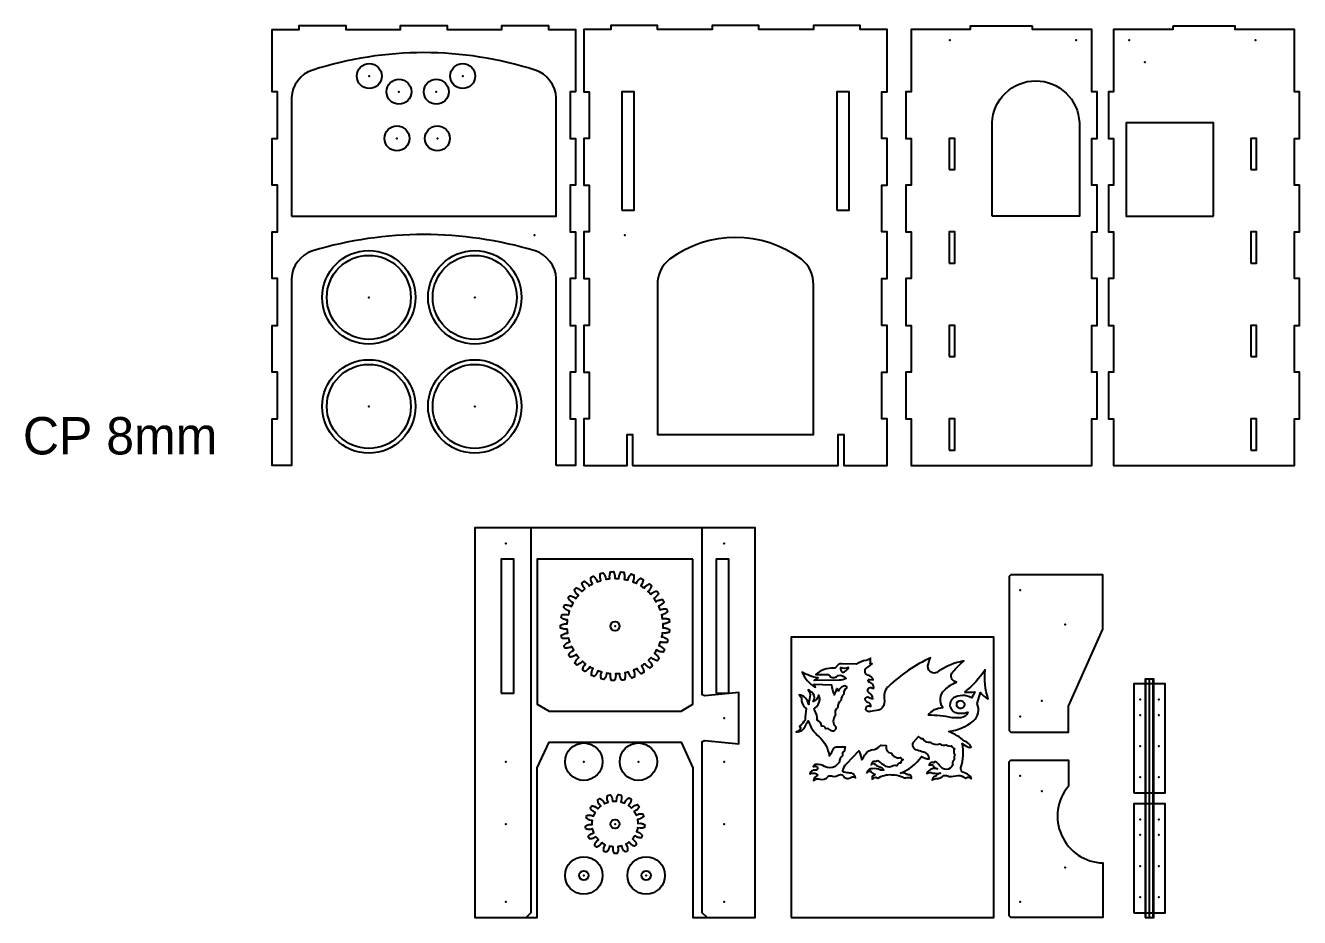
# Model space of a CAD drawing. Header units: millimetres. Extents: x -279 to 1163, y -512 to 1248.
# Drawn here: x -279 to 1163, y -512 to 499 of the extents above; entities that cross this region are included whole.
import ezdxf
from ezdxf.enums import TextEntityAlignment as Align

# ---------------------------------------------------------------- set-up
doc = ezdxf.new("R2010")
doc.units = ezdxf.units.MM
for name, color, linetype in [('EBRASEMENT_HERSE', 70, 'Continuous'), ('EMBRAYAGE', 70, 'Continuous'), ('FACADE_EXTEIREURE', 70, 'Continuous'), ('FACADE_INTERIEURE', 70, 'Continuous'), ('LATERALE_GD', 70, 'Continuous'), ('MECANIQUE', 70, 'Continuous'), ('PAR_DEFAUT', 70, 'Continuous'), ('PONT_LEVIS_', 70, 'Continuous')]:
    doc.layers.add(name, color=color, linetype=linetype)

msp = doc.modelspace()

# ---------------------------------------------------------------- linework, layer by layer
at = {"layer": 'EBRASEMENT_HERSE'}
for points in [[(259.4, -257.6), (273.5, -257.6), (273.5, -105.9), (259.4, -105.9)], [(502.9, -257.6), (517.1, -257.6), (517.1, -105.9), (502.9, -105.9)]]:
    msp.add_lwpolyline(points, close=True, dxfattribs=at)
for points in [[(476.5, -511.8, 0), (547.1, -511.8, 0), (547.1, -70.6, 0), (229.4, -70.6, 0), (229.4, -511.8, 0), (300, -511.8, 0), (300, -361.8, 0), (300, -342.4, 0), (313.5, -313.3, 0), (463, -313.3, 0), (476.5, -342.4, 0), (476.5, -361.8, 0)], [(300, -511.8, 0), (300, -361.8, 0), (300, -342.4, 0), (313.5, -313.3, 0), (463, -313.3, 0), (476.5, -342.4, 0), (476.5, -361.8, 0), (476.5, -511.8, 0), (492.4, -511.8, 0), (487.1, -506.5, 0), (487.1, -312.4, 0), (489.8, -311.2, 0), (528.5, -314.9, 0), (528.5, -256.8, 0), (489.8, -260.6, 0), (487.1, -259.4, 0), (487.1, -70.6, 0), (292.9, -70.6, 0), (292.9, -506.5, 0), (287.6, -511.8, 0)], [(476.5, -105.9, 0), (300, -105.9, 0), (300, -270, 0), (313.5, -278, 0), (463, -278, 0), (476.5, -270, 0)]]:
    msp.add_polyline3d(points, close=True, dxfattribs=at)
for p in [(264.7, -88.2), (511.8, -88.2), (511.8, -285.9), (264.7, -335.3), (511.8, -335.3), (264.7, -405.9), (511.8, -405.9), (264.7, -494.1), (511.8, -494.1)]:
    msp.add_point(p, dxfattribs=at)
at = {"layer": 'EMBRAYAGE'}
for points in [[(988.8, -511.8), (998.3, -511.8), (998.3, -241.8), (988.8, -241.8)], [(989.1, -511.8), (997.9, -511.8), (997.9, -241.8), (989.1, -241.8)], [(975.9, -370.6), (1011.2, -370.6), (1011.2, -247.1), (975.9, -247.1)], [(975.9, -506.5), (1011.2, -506.5), (1011.2, -382.9), (975.9, -382.9)]]:
    msp.add_lwpolyline(points, close=True, dxfattribs=at)
msp.add_lwpolyline([(993.5, -511.8), (993.5, -241.8)], dxfattribs=at)
for p in [(982.9, -264.7), (1004.1, -264.7), (982.9, -282.4), (1004.1, -282.4), (982.9, -317.6), (1004.1, -317.6), (982.9, -352.9), (1004.1, -352.9), (982.9, -400.6), (1004.1, -400.6), (982.9, -418.2), (1004.1, -418.2), (982.9, -453.5), (1004.1, -453.5), (982.9, -488.8), (1004.1, -488.8)]:
    msp.add_point(p, dxfattribs=at)
at = {"layer": 'FACADE_EXTEIREURE'}
for points in [[(408.2, 0), (411.2, 0), (417, 0), (632.3, 0), (638.1, 0), (641.1, 0), (641.1, 35.3), (646.9, 35.3), (647.3, 35.3), (647.3, 0), (649.9, 0), (655.8, 0), (692.3, 0), (696.4, 0), (696.4, 52.9), (690.5, 52.9), (690.5, 105.9), (696.4, 105.9), (696.4, 158.8), (690.5, 158.8), (690.5, 211.8), (696.4, 211.8), (696.4, 264.7), (690.5, 264.7), (690.5, 300), (690.5, 317.6), (696.4, 317.6), (696.4, 370.6), (690.5, 370.6), (690.5, 423.5), (696.4, 423.5), (696.4, 441.2), (696.4, 494.1), (692.3, 494.1), (665.8, 494.1), (665.8, 498.5), (612.9, 498.5), (612.9, 494.1), (551.1, 494.1), (551.1, 498.5), (498.2, 498.5), (498.2, 494.1), (436.4, 494.1), (436.4, 498.5), (383.5, 498.5), (383.5, 494.1), (357, 494.1), (352.9, 494.1), (352.9, 423.5), (358.8, 423.5), (358.8, 370.6), (352.9, 370.6), (352.9, 317.6), (358.8, 317.6), (358.8, 300), (358.8, 264.7), (352.9, 264.7), (352.9, 211.8), (358.8, 211.8), (358.8, 158.8), (352.9, 158.8), (352.9, 105.9), (358.8, 105.9), (358.8, 52.9), (352.9, 52.9), (352.9, 0), (357, 0), (393.5, 0), (399.4, 0), (402, 0), (402, 35.3), (402.4, 35.3), (408.2, 35.3)], [(395.8, 289.4), (409.9, 289.4), (409.9, 423.5), (395.8, 423.5)], [(639.4, 289.4), (653.5, 289.4), (653.5, 423.5), (639.4, 423.5)]]:
    msp.add_lwpolyline(points, close=True, dxfattribs=at)
msp.add_lwpolyline([(599.4, 233.8, 0.327984), (449.9, 233.8, 0.241037), (436.4, 204.7), (436.4, 185.3), (436.4, 35.3), (612.9, 35.3), (612.9, 185.3), (612.9, 204.7, 0.241037)], format="xyb", close=True, dxfattribs=at)
msp.add_point((399.4, 261.2), dxfattribs=at)
at = {"layer": 'FACADE_INTERIEURE'}
for points in [[(321.7, 0), (321.7, 211.8, 0.309514), (297.6, 243.3, 0.146175), (45.8, 243.3, 0.309514), (21.7, 211.8), (21.7, 0), (4.1, 0), (0, 0), (0, 52.9), (5.8, 52.9), (5.8, 105.9), (0, 105.9), (0, 158.8), (5.8, 158.8), (5.8, 211.8), (0, 211.8), (0, 264.7), (5.8, 264.7), (5.8, 300), (5.8, 317.6), (0, 317.6), (0, 370.6), (5.8, 370.6), (5.8, 423.5), (0, 423.5), (0, 494.1), (4.1, 494.1), (30.5, 494.1), (30.5, 498.5), (83.5, 498.5), (83.5, 494.1), (145.2, 494.1), (145.2, 498.5), (198.2, 498.5), (198.2, 494.1), (259.9, 494.1), (259.9, 498.5), (312.9, 498.5), (312.9, 494.1), (339.4, 494.1), (343.4, 494.1), (343.4, 441.2), (343.4, 423.5), (337.6, 423.5), (337.6, 370.6), (343.4, 370.6), (343.4, 317.6), (337.6, 317.6), (337.6, 300), (337.6, 264.7), (343.4, 264.7), (343.4, 211.8), (337.6, 211.8), (337.6, 158.8), (343.4, 158.8), (343.4, 105.9), (337.6, 105.9), (337.6, 52.9), (343.4, 52.9), (343.4, 0), (339.4, 0)], [(21.7, 282.4), (321.7, 282.4), (321.7, 416.5, 0.309514), (297.6, 448, 0.156854), (45.8, 448, 0.309514), (21.7, 416.5)]]:
    msp.add_lwpolyline(points, format="xyb", close=True, dxfattribs=at)
msp.add_point((297, 261.2), dxfattribs=at)
at = {"layer": 'LATERALE_GD'}
for points in [[(861.2, 497.6), (790.6, 497.6), (790.6, 494.1), (761.1, 494.1), (755.3, 494.1), (734.1, 494.1), (729.4, 494.1), (723.5, 494.1), (723.5, 423.5), (717.7, 423.5), (717.7, 370.6), (723.5, 370.6), (723.5, 317.6), (717.7, 317.6), (717.7, 264.7), (723.5, 264.7), (723.5, 211.8), (717.7, 211.8), (717.7, 158.8), (723.5, 158.8), (723.5, 105.9), (717.7, 105.9), (717.7, 52.9), (723.5, 52.9), (723.5, 0), (729.4, 0), (734.1, 0), (755.3, 0), (761.1, 0), (896.5, 0), (917.6, 0), (923.5, 0), (928.2, 0), (928.2, 52.9), (934.1, 52.9), (934.1, 105.9), (928.2, 105.9), (928.2, 158.8), (934.1, 158.8), (934.1, 211.8), (928.2, 211.8), (928.2, 264.7), (934.1, 264.7), (934.1, 317.6), (928.2, 317.6), (928.2, 370.6), (934.1, 370.6), (934.1, 423.5), (928.2, 423.5), (928.2, 494.1), (923.5, 494.1), (917.6, 494.1), (896.5, 494.1), (867, 494.1), (861.2, 494.1)], [(1020, 497.6), (1020, 494.1), (990.5, 494.1), (984.7, 494.1), (963.5, 494.1), (958.8, 494.1), (952.9, 494.1), (952.9, 423.5), (947.1, 423.5), (947.1, 370.6), (952.9, 370.6), (952.9, 317.6), (947.1, 317.6), (947.1, 264.7), (952.9, 264.7), (952.9, 211.8), (947.1, 211.8), (947.1, 158.8), (952.9, 158.8), (952.9, 105.9), (947.1, 105.9), (947.1, 52.9), (952.9, 52.9), (952.9, 0), (958.8, 0), (963.5, 0), (984.7, 0), (990.5, 0), (1125.9, 0), (1147.1, 0), (1152.9, 0), (1157.6, 0), (1157.6, 52.9), (1163.5, 52.9), (1163.5, 105.9), (1157.6, 105.9), (1157.6, 158.8), (1163.5, 158.8), (1163.5, 211.8), (1157.6, 211.8), (1157.6, 264.7), (1163.5, 264.7), (1163.5, 317.6), (1157.6, 317.6), (1157.6, 370.6), (1163.5, 370.6), (1163.5, 423.5), (1157.6, 423.5), (1157.6, 494.1), (1152.9, 494.1), (1147.1, 494.1), (1125.9, 494.1), (1096.4, 494.1), (1090.6, 494.1), (1090.6, 497.6)], [(766.6, 335.3), (772.9, 335.3), (772.9, 370.6), (766.6, 370.6)], [(1108.2, 335.3), (1114.6, 335.3), (1114.6, 370.6), (1108.2, 370.6)], [(766.6, 229.4), (772.9, 229.4), (772.9, 264.7), (766.6, 264.7)], [(1108.2, 229.4), (1114.6, 229.4), (1114.6, 264.7), (1108.2, 264.7)], [(766.6, 123.5), (772.9, 123.5), (772.9, 158.8), (766.6, 158.8)], [(1108.2, 123.5), (1114.6, 123.5), (1114.6, 158.8), (1108.2, 158.8)], [(766.6, 17.6), (772.9, 17.6), (772.9, 52.9), (766.6, 52.9)], [(1108.2, 17.6), (1114.6, 17.6), (1114.6, 52.9), (1108.2, 52.9)]]:
    msp.add_lwpolyline(points, close=True, dxfattribs=at)
msp.add_lwpolyline([(815.3, 282.4), (815.3, 388.2, -0.964923), (914.1, 388.2), (914.1, 282.4)], format="xyb", close=True, dxfattribs=at)
msp.add_polyline3d([(1065.9, 282.4, 0), (1065.9, 388.2, 0), (967.1, 388.2, 0), (967.1, 282.4, 0)], close=True, dxfattribs=at)
for p in [(767.6, 481.8), (910.6, 481.8), (970.6, 481.8), (1113.5, 481.8), (988.2, 457.1)]:
    msp.add_point(p, dxfattribs=at)
at = {"layer": 'MECANIQUE'}
for points in [[(428.7, -145.8), (430.4, -144.3), (430.4, -144.2), (430.6, -144.1), (430.9, -143.9), (431.3, -143.7), (431.8, -143.3), (432.5, -143), (433.4, -142.7), (434.4, -142.3), (435.5, -142, -0.013232), (437.5, -144.5), (437.5, -144.5), (436.9, -145.5), (436.4, -146.4), (435.8, -147.1), (435.3, -147.7), (434.9, -148.2), (434.6, -148.6), (434.3, -148.8), (434.2, -148.9), (434.1, -149), (432.3, -150.3, -0.021007), (434.8, -154.1), (436.7, -152.9), (436.7, -152.9), (436.9, -152.8), (437.3, -152.7), (437.7, -152.5), (438.3, -152.3), (439.1, -152.1), (440, -151.9), (441, -151.7), (442.1, -151.6, -0.013232), (443.7, -154.5), (443.7, -154.5), (442.9, -155.4), (442.2, -156.1), (441.5, -156.7), (440.9, -157.3), (440.4, -157.6), (440, -157.9), (439.7, -158.1), (439.5, -158.2), (439.5, -158.2), (437.4, -159.2, -0.021007), (439.2, -163.4), (441.3, -162.6), (441.3, -162.6), (441.5, -162.5), (441.9, -162.5), (442.4, -162.4), (443, -162.3), (443.8, -162.3), (444.7, -162.2), (445.7, -162.3), (446.9, -162.4, -0.013232), (447.8, -165.5), (447.8, -165.5), (446.9, -166.2), (446.1, -166.8), (445.3, -167.3), (444.6, -167.7), (444, -168), (443.6, -168.2), (443.3, -168.3), (443.1, -168.3), (443, -168.4), (440.8, -168.9, -0.021007), (441.7, -173.4), (443.9, -173), (444, -173), (444.2, -173), (444.6, -173), (445.1, -173), (445.7, -173), (446.5, -173.1), (447.4, -173.3), (448.4, -173.5), (449.5, -173.8, -0.013232), (449.8, -177.1), (449.8, -177.1), (448.8, -177.6), (447.8, -178), (447, -178.3), (446.3, -178.6), (445.7, -178.8), (445.2, -178.9), (444.8, -178.9), (444.6, -179), (444.5, -179), (442.3, -179.1, -0.021007), (442.4, -183.6), (444.6, -183.7), (444.7, -183.7), (444.9, -183.7), (445.2, -183.8), (445.7, -183.9), (446.3, -184.1), (447, -184.3), (447.9, -184.6), (448.9, -185), (449.9, -185.5, -0.013232), (449.6, -188.8), (449.6, -188.8), (448.5, -189.1), (447.5, -189.4), (446.6, -189.5), (445.8, -189.6), (445.2, -189.7), (444.7, -189.7), (444.3, -189.7), (444.1, -189.7), (444.1, -189.7), (441.8, -189.4, -0.021007), (441, -193.8), (443.2, -194.3), (443.3, -194.4), (443.5, -194.4), (443.8, -194.5), (444.3, -194.7), (444.8, -195), (445.5, -195.4), (446.3, -195.9), (447.2, -196.5), (448.1, -197.1, -0.013232), (447.2, -200.3), (447.2, -200.3), (446, -200.4), (445, -200.4), (444.1, -200.4), (443.3, -200.4), (442.7, -200.3), (442.2, -200.2), (441.8, -200.2), (441.6, -200.1), (441.6, -200.1), (439.4, -199.4, -0.021007), (437.8, -203.6), (439.8, -204.5), (439.9, -204.5), (440.1, -204.6), (440.4, -204.8), (440.8, -205.1), (441.3, -205.5), (441.9, -206), (442.6, -206.6), (443.3, -207.3), (444.1, -208.2, -0.013232), (442.6, -211.1), (442.6, -211.1), (441.5, -211), (440.4, -210.8), (439.5, -210.7), (438.8, -210.5), (438.2, -210.3), (437.7, -210.1), (437.4, -210), (437.2, -209.9), (437.1, -209.9), (435.2, -208.7, -0.021007), (432.8, -212.6), (434.6, -213.9), (434.6, -213.9), (434.8, -214), (435.1, -214.3), (435.4, -214.6), (435.8, -215.1), (436.3, -215.7), (436.9, -216.4), (437.5, -217.3), (438.1, -218.3, -0.013232), (436.1, -220.9), (436.1, -220.9), (435, -220.5), (434, -220.2), (433.1, -219.8), (432.4, -219.5), (431.9, -219.2), (431.4, -219), (431.1, -218.8), (431, -218.6), (430.9, -218.6), (429.2, -217.1, -0.021007), (426.1, -220.5), (427.7, -222.1), (427.7, -222.1), (427.9, -222.3), (428.1, -222.5), (428.3, -223), (428.7, -223.5), (429.1, -224.2), (429.4, -225), (429.9, -226), (430.2, -227, -0.013232), (427.8, -229.2), (427.8, -229.2), (426.8, -228.7), (425.9, -228.1), (425.1, -227.6), (424.5, -227.2), (424, -226.8), (423.6, -226.5), (423.4, -226.2), (423.2, -226.1), (423.2, -226), (421.8, -224.3, -0.021007), (418.1, -226.9), (419.3, -228.8), (419.4, -228.8), (419.5, -229), (419.6, -229.3), (419.8, -229.8), (420.1, -230.4), (420.3, -231.1), (420.5, -232), (420.7, -233.1), (420.9, -234.2, -0.013232), (418.1, -235.8), (418.1, -235.8), (417.2, -235.1), (416.4, -234.4), (415.8, -233.8), (415.2, -233.2), (414.8, -232.7), (414.5, -232.4), (414.3, -232.1), (414.2, -231.9), (414.2, -231.8), (413.1, -229.8, -0.021007), (409, -231.8), (409.9, -233.8), (409.9, -233.9), (410, -234.1), (410.1, -234.4), (410.2, -234.9), (410.3, -235.5), (410.4, -236.3), (410.4, -237.2), (410.4, -238.3), (410.4, -239.4, -0.013232), (407.3, -240.5), (407.3, -240.5), (406.6, -239.6), (405.9, -238.8), (405.4, -238.1), (405, -237.4), (404.7, -236.9), (404.5, -236.4), (404.3, -236.1), (404.2, -235.9), (404.2, -235.8), (403.6, -233.7, -0.021007), (399.2, -234.8), (399.6, -237), (399.6, -237), (399.7, -237.3), (399.7, -237.6), (399.7, -238.1), (399.7, -238.7), (399.6, -239.5), (399.5, -240.4), (399.3, -241.5), (399.1, -242.6, -0.013232), (395.9, -243.1), (395.9, -243.1), (395.3, -242.1), (394.8, -241.1), (394.4, -240.3), (394.2, -239.6), (394, -239), (393.8, -238.5), (393.8, -238.2), (393.7, -237.9), (393.7, -237.9), (393.5, -235.7, -0.021007), (388.9, -235.9), (389, -238.1), (389, -238.2), (389, -238.4), (388.9, -238.8), (388.8, -239.3), (388.7, -239.9), (388.5, -240.6), (388.2, -241.5), (387.9, -242.5), (387.4, -243.5, -0.013232), (384.1, -243.4), (384.1, -243.4), (383.8, -242.3), (383.5, -241.3), (383.3, -240.4), (383.1, -239.7), (383, -239), (383, -238.5), (383, -238.2), (383, -238), (383, -237.9), (383.2, -235.7, -0.021007), (378.7, -235.1), (378.3, -237.3), (378.3, -237.3), (378.2, -237.5), (378.1, -237.9), (378, -238.3), (377.7, -238.9), (377.4, -239.6), (376.9, -240.4), (376.4, -241.3), (375.7, -242.2, -0.013232), (372.5, -241.5), (372.5, -241.5), (372.4, -240.4), (372.3, -239.3), (372.2, -238.4), (372.3, -237.6), (372.3, -237), (372.3, -236.5), (372.4, -236.2), (372.4, -236), (372.5, -235.9), (373.1, -233.8, -0.021007), (368.8, -232.3), (368, -234.4), (367.9, -234.4), (367.9, -234.6), (367.7, -234.9), (367.4, -235.4), (367.1, -235.9), (366.6, -236.5), (366, -237.2), (365.3, -238), (364.5, -238.8, -0.013232), (361.5, -237.5), (361.5, -237.5), (361.6, -236.3), (361.7, -235.3), (361.8, -234.4), (362, -233.6), (362.1, -233), (362.3, -232.5), (362.4, -232.2), (362.5, -232), (362.5, -231.9), (363.5, -229.9, -0.021007), (359.6, -227.7), (358.4, -229.6), (358.3, -229.7), (358.2, -229.8), (358, -230.1), (357.7, -230.5), (357.2, -230.9), (356.6, -231.4), (355.9, -232), (355.1, -232.6), (354.1, -233.3, -0.013232), (351.5, -231.4), (351.5, -231.4), (351.7, -230.3), (352, -229.3), (352.3, -228.4), (352.6, -227.7), (352.9, -227.1), (353.1, -226.7), (353.3, -226.4), (353.4, -226.2), (353.5, -226.2), (354.8, -224.4, -0.021007), (351.4, -221.4), (349.9, -223.1), (349.8, -223.1), (349.7, -223.3), (349.4, -223.5), (349, -223.8), (348.5, -224.2), (347.8, -224.6), (347, -225), (346.1, -225.4), (345, -225.9, -0.013232), (342.7, -223.5), (342.7, -223.5), (343.2, -222.5), (343.7, -221.6), (344.2, -220.8), (344.6, -220.1), (345, -219.6), (345.3, -219.2), (345.5, -219), (345.6, -218.8), (345.7, -218.8), (347.4, -217.3, -0.021007), (344.5, -213.8), (342.7, -215.1), (342.7, -215.1), (342.5, -215.2), (342.2, -215.4), (341.8, -215.6), (341.2, -215.9), (340.4, -216.1), (339.6, -216.4), (338.5, -216.7), (337.4, -216.9, -0.013232), (335.7, -214.2), (335.7, -214.2), (336.3, -213.2), (337, -212.4), (337.6, -211.7), (338.1, -211.2), (338.6, -210.7), (338.9, -210.4), (339.2, -210.2), (339.4, -210.1), (339.5, -210.1), (341.4, -208.9, -0.021007), (339.3, -204.9), (337.3, -205.9), (337.2, -205.9), (337, -206), (336.7, -206.1), (336.2, -206.2), (335.6, -206.3), (334.8, -206.5), (333.9, -206.6), (332.8, -206.6), (331.7, -206.7, -0.013232), (330.5, -203.6), (330.5, -203.6), (331.3, -202.9), (332.1, -202.2), (332.8, -201.6), (333.4, -201.2), (334, -200.8), (334.4, -200.6), (334.7, -200.4), (334.9, -200.3), (335, -200.3), (337.1, -199.6, -0.021007), (335.8, -195.2), (333.6, -195.8), (333.6, -195.8), (333.3, -195.8), (333, -195.9), (332.5, -195.9), (331.9, -195.9), (331.1, -195.9), (330.2, -195.8), (329.1, -195.7), (328, -195.5, -0.013232), (327.4, -192.3), (327.4, -192.3), (328.3, -191.7), (329.2, -191.2), (330.1, -190.8), (330.8, -190.4), (331.4, -190.2), (331.8, -190.1), (332.2, -190), (332.4, -189.9), (332.4, -189.9), (334.6, -189.6, -0.021007), (334.2, -185.1), (332, -185.2), (331.9, -185.2), (331.7, -185.2), (331.3, -185.2), (330.8, -185.1), (330.2, -185), (329.5, -184.8), (328.6, -184.6), (327.6, -184.3), (326.5, -183.9, -0.013232), (326.5, -180.6), (326.5, -180.6), (327.5, -180.2), (328.5, -179.8), (329.4, -179.6), (330.2, -179.4), (330.8, -179.3), (331.3, -179.2), (331.6, -179.2), (331.8, -179.2), (331.9, -179.2), (334.1, -179.3, -0.021007), (334.5, -174.8), (332.3, -174.5), (332.3, -174.5), (332.1, -174.4), (331.7, -174.3), (331.2, -174.2), (330.6, -174), (329.9, -173.7), (329.1, -173.3), (328.2, -172.7), (327.2, -172.1, -0.013232), (327.8, -168.9), (327.8, -168.9), (328.9, -168.7), (330, -168.6), (330.9, -168.5), (331.7, -168.5), (332.3, -168.5), (332.8, -168.5), (333.1, -168.5), (333.3, -168.6), (333.4, -168.6), (335.6, -169.1, -0.021007), (336.8, -164.7), (334.7, -164), (334.7, -164), (334.5, -163.9), (334.1, -163.8), (333.7, -163.5), (333.2, -163.2), (332.5, -162.8), (331.8, -162.2), (331, -161.5), (330.1, -160.8, -0.013232), (331.3, -157.7), (331.3, -157.7), (332.5, -157.7), (333.5, -157.8), (334.4, -157.9), (335.2, -158), (335.8, -158.1), (336.3, -158.2), (336.6, -158.3), (336.8, -158.4), (336.9, -158.4), (338.9, -159.4, -0.021007), (341, -155.3), (339, -154.2), (339, -154.2), (338.8, -154.1), (338.5, -153.9), (338.1, -153.5), (337.7, -153.1), (337.1, -152.6), (336.5, -151.9), (335.8, -151.1), (335.2, -150.2, -0.013232), (336.9, -147.4), (336.9, -147.4), (338, -147.6), (339.1, -147.9), (339.9, -148.1), (340.7, -148.4), (341.2, -148.6), (341.7, -148.8), (342, -149), (342.2, -149.1), (342.2, -149.2), (344.1, -150.4, -0.021007), (346.8, -146.8), (345.1, -145.4), (345.1, -145.4), (344.9, -145.2), (344.7, -145), (344.4, -144.6), (344, -144.1), (343.6, -143.4), (343.1, -142.6), (342.6, -141.7), (342.1, -140.7, -0.013232), (344.3, -138.3), (344.3, -138.3), (345.4, -138.7), (346.4, -139.2), (347.2, -139.6), (347.8, -140), (348.4, -140.3), (348.8, -140.6), (349, -140.8), (349.2, -141), (349.2, -141), (350.8, -142.6, -0.021007), (354.2, -139.6), (352.8, -137.9), (352.8, -137.9), (352.6, -137.7), (352.5, -137.4), (352.2, -136.9), (351.9, -136.4), (351.6, -135.7), (351.3, -134.8), (351, -133.8), (350.7, -132.7, -0.013232), (353.4, -130.8), (353.4, -130.8), (354.3, -131.4), (355.2, -132), (355.9, -132.6), (356.5, -133.1), (356.9, -133.5), (357.3, -133.9), (357.5, -134.2), (357.6, -134.3), (357.7, -134.4), (358.9, -136.3, -0.021007), (362.8, -134), (361.7, -132), (361.7, -131.9), (361.6, -131.7), (361.5, -131.4), (361.3, -130.9), (361.2, -130.3), (361, -129.6), (360.9, -128.7), (360.8, -127.6), (360.7, -126.5, -0.013232), (363.6, -125.1), (363.6, -125.1), (364.5, -125.9), (365.2, -126.7), (365.8, -127.4), (366.3, -128), (366.6, -128.5), (366.9, -128.9), (367.1, -129.2), (367.1, -129.4), (367.2, -129.5), (368, -131.5, -0.021007), (372.3, -130), (371.6, -127.9), (371.6, -127.8), (371.6, -127.6), (371.5, -127.3), (371.5, -126.8), (371.4, -126.1), (371.4, -125.4), (371.4, -124.4), (371.5, -123.4), (371.6, -122.3, -0.013232), (374.8, -121.5), (374.8, -121.5), (375.5, -122.4), (376, -123.3), (376.5, -124.1), (376.8, -124.8), (377.1, -125.4), (377.3, -125.8), (377.4, -126.2), (377.4, -126.4), (377.5, -126.4), (377.9, -128.6, -0.021007), (382.4, -127.9), (382.1, -125.7), (382.1, -125.6), (382.1, -125.4), (382.1, -125.1), (382.2, -124.6), (382.2, -124), (382.4, -123.2), (382.6, -122.3), (382.8, -121.3), (383.2, -120.2, -0.013232), (386.5, -120), (386.5, -120), (386.9, -121.1), (387.3, -122), (387.6, -122.9), (387.8, -123.7), (388, -124.3), (388.1, -124.8), (388.1, -125.1), (388.1, -125.3), (388.1, -125.4), (388.1, -127.6, -0.021007), (392.7, -127.8), (392.9, -125.6), (392.9, -125.5), (392.9, -125.3), (393, -125), (393.1, -124.5), (393.3, -123.9), (393.6, -123.1), (393.9, -122.3), (394.4, -121.4), (394.9, -120.4, -0.013232), (398.2, -120.8), (398.2, -120.8), (398.4, -121.9), (398.6, -122.9), (398.8, -123.9), (398.8, -124.6), (398.9, -125.3), (398.8, -125.8), (398.8, -126.1), (398.8, -126.3), (398.8, -126.4), (398.4, -128.6, -0.021007), (402.8, -129.6), (403.4, -127.5), (403.4, -127.4), (403.5, -127.2), (403.6, -126.9), (403.8, -126.4), (404.2, -125.9), (404.6, -125.2), (405.1, -124.5), (405.7, -123.6), (406.4, -122.7, -0.013232), (409.5, -123.8), (409.5, -123.8), (409.6, -124.9), (409.6, -126), (409.5, -126.9), (409.5, -127.7), (409.4, -128.3), (409.3, -128.8), (409.2, -129.1), (409.1, -129.3), (409.1, -129.4), (408.3, -131.5, -0.021007), (412.4, -133.3), (413.4, -131.3), (413.4, -131.3), (413.5, -131.1), (413.7, -130.8), (414, -130.4), (414.4, -129.9), (415, -129.3), (415.6, -128.7), (416.4, -128), (417.3, -127.3, -0.013232), (420.1, -128.9), (420.1, -128.9), (420, -130), (419.8, -131), (419.5, -131.9), (419.3, -132.7), (419.1, -133.3), (418.9, -133.7), (418.8, -134), (418.7, -134.2), (418.6, -134.3), (417.4, -136.2, -0.021007), (421.1, -138.8), (422.5, -137), (422.5, -136.9), (422.7, -136.8), (422.9, -136.5), (423.3, -136.2), (423.8, -135.8), (424.4, -135.3), (425.2, -134.8), (426.1, -134.3), (427.1, -133.7, -0.013232), (429.6, -135.9), (429.6, -135.9), (429.2, -136.9), (428.8, -137.9), (428.4, -138.7), (428, -139.4), (427.7, -140), (427.4, -140.4), (427.2, -140.7), (427.1, -140.8), (427.1, -140.9), (425.5, -142.5, -0.021007)], [(834.7, -510), (834.7, -335.3), (836.5, -333.5), (901.8, -333.5), (901.8, -363, 0.625314), (940.6, -450), (940.6, -511.8), (836.5, -511.8)], [(406.9, -387.9), (409.1, -385.7), (409.1, -385.7), (409.2, -385.6), (409.4, -385.5), (409.6, -385.3), (409.9, -385.2), (410.2, -385), (410.6, -384.8), (411.1, -384.6), (411.7, -384.4), (412.4, -384.2), (413.1, -384), (413.6, -383.9, -0.022105), (415.4, -386.2), (415.4, -386.2), (415.2, -386.6), (414.9, -387.3), (414.5, -387.9), (414.2, -388.4), (413.9, -388.9), (413.6, -389.2), (413.3, -389.5), (413.1, -389.8), (412.9, -389.9), (412.8, -390.1), (412.7, -390.1), (412.6, -390.1), (410, -391.8, -0.043431), (412.1, -395.8), (415, -394.6), (415, -394.6), (415.1, -394.5), (415.3, -394.5), (415.6, -394.4), (415.9, -394.4), (416.3, -394.3), (416.7, -394.3), (417.3, -394.3), (417.9, -394.3), (418.6, -394.4), (419.4, -394.5), (419.8, -394.5, -0.022105), (420.7, -397.4), (420.7, -397.4), (420.3, -397.7), (419.8, -398.2), (419.2, -398.6), (418.7, -399), (418.3, -399.3), (417.9, -399.5), (417.5, -399.7), (417.2, -399.8), (417, -399.9), (416.8, -400), (416.7, -400), (416.7, -400), (413.6, -400.7, -0.043431), (414.1, -405.1), (417.3, -405), (417.3, -405), (417.4, -405), (417.6, -405), (417.8, -405.1), (418.2, -405.2), (418.6, -405.2), (419, -405.4), (419.5, -405.6), (420.1, -405.8), (420.7, -406.1), (421.4, -406.5), (421.8, -406.7, -0.022105), (421.6, -409.7), (421.6, -409.7), (421.1, -409.8), (420.4, -410.1), (419.8, -410.3), (419.2, -410.5), (418.6, -410.6), (418.2, -410.7), (417.8, -410.7), (417.5, -410.7), (417.2, -410.7), (417, -410.7), (416.9, -410.7), (416.9, -410.7), (413.8, -410.2, -0.043431), (412.7, -414.5), (415.6, -415.6), (415.6, -415.6), (415.7, -415.6), (415.9, -415.7), (416.1, -415.8), (416.4, -416), (416.7, -416.2), (417.1, -416.5), (417.5, -416.9), (418, -417.3), (418.4, -417.8), (418.9, -418.4), (419.2, -418.8, -0.022105), (417.9, -421.4), (417.9, -421.4), (417.5, -421.5), (416.7, -421.4), (416, -421.4), (415.4, -421.3), (414.9, -421.2), (414.4, -421.1), (414, -421), (413.7, -420.9), (413.5, -420.9), (413.3, -420.8), (413.2, -420.7), (413.2, -420.7), (410.5, -419.1, -0.043431), (407.9, -422.8), (410.3, -424.8), (410.3, -424.8), (410.4, -424.9), (410.5, -425), (410.7, -425.2), (410.8, -425.5), (411.1, -425.8), (411.3, -426.2), (411.6, -426.7), (411.8, -427.3), (412.1, -427.9), (412.3, -428.6), (412.5, -429.1, -0.022105), (410.3, -431.1), (410.3, -431.1), (409.9, -431), (409.2, -430.7), (408.6, -430.4), (408, -430.1), (407.5, -429.8), (407.1, -429.6), (406.8, -429.3), (406.6, -429.1), (406.4, -429), (406.3, -428.8), (406.2, -428.8), (406.2, -428.7), (404.2, -426.3, -0.043431), (400.5, -428.7), (401.9, -431.5), (402, -431.5), (402, -431.6), (402.1, -431.8), (402.1, -432), (402.2, -432.3), (402.3, -432.7), (402.4, -433.2), (402.5, -433.7), (402.5, -434.4), (402.5, -435), (402.5, -435.8), (402.4, -436.3, -0.022105), (399.7, -437.4), (399.7, -437.4), (399.4, -437.1), (398.8, -436.6), (398.3, -436.1), (397.9, -435.6), (397.6, -435.2), (397.3, -434.8), (397.1, -434.5), (396.9, -434.2), (396.8, -434), (396.7, -433.8), (396.7, -433.7), (396.7, -433.7), (395.8, -430.7, -0.043431), (391.4, -431.6), (391.8, -434.7), (391.8, -434.7), (391.8, -434.9), (391.8, -435), (391.8, -435.3), (391.7, -435.6), (391.7, -436), (391.6, -436.5), (391.4, -437), (391.2, -437.6), (391, -438.2), (390.7, -438.9), (390.5, -439.3, -0.022105), (387.6, -439.4), (387.6, -439.4), (387.3, -439), (387, -438.3), (386.7, -437.7), (386.5, -437.1), (386.4, -436.6), (386.2, -436.1), (386.2, -435.7), (386.1, -435.4), (386.1, -435.2), (386.1, -435), (386.1, -434.9), (386.1, -434.8), (386.3, -431.7, -0.043431), (381.9, -431), (381.1, -434), (381.1, -434.1), (381.1, -434.2), (381, -434.3), (380.9, -434.6), (380.7, -434.9), (380.5, -435.2), (380.3, -435.6), (380, -436.1), (379.6, -436.5), (379.1, -437.1), (378.6, -437.6), (378.3, -437.9, -0.022105), (375.5, -436.9), (375.5, -436.9), (375.4, -436.5), (375.4, -435.7), (375.3, -435), (375.4, -434.4), (375.4, -433.8), (375.4, -433.4), (375.5, -433), (375.6, -432.7), (375.7, -432.4), (375.7, -432.2), (375.7, -432.1), (375.8, -432.1), (377.1, -429.3, -0.043431), (373.2, -427), (371.4, -429.6), (371.4, -429.6), (371.3, -429.7), (371.2, -429.8), (371, -430), (370.8, -430.2), (370.5, -430.5), (370.1, -430.7), (369.6, -431), (369.1, -431.3), (368.5, -431.7), (367.8, -432), (367.4, -432.1, -0.022105), (365.1, -430.2), (365.1, -430.2), (365.2, -429.8), (365.5, -429), (365.7, -428.4), (365.9, -427.8), (366.2, -427.3), (366.4, -426.9), (366.6, -426.6), (366.8, -426.3), (366.9, -426.1), (367, -425.9), (367.1, -425.9), (367.1, -425.8), (369.4, -423.7, -0.043431), (366.6, -420.2), (364, -421.9), (364, -421.9), (363.9, -422), (363.7, -422), (363.5, -422.1), (363.2, -422.3), (362.8, -422.4), (362.3, -422.5), (361.8, -422.6), (361.2, -422.7), (360.5, -422.8), (359.7, -422.8), (359.3, -422.8, -0.022105), (357.9, -420.2), (357.9, -420.2), (358.2, -419.8), (358.6, -419.2), (359.1, -418.7), (359.5, -418.3), (359.9, -417.9), (360.3, -417.6), (360.6, -417.3), (360.8, -417.2), (361.1, -417), (361.2, -416.9), (361.3, -416.9), (361.3, -416.9), (364.2, -415.7, -0.043431), (362.9, -411.4), (359.9, -412.1), (359.8, -412.1), (359.7, -412.1), (359.5, -412.1), (359.3, -412.1), (358.9, -412.1), (358.5, -412.1), (358.1, -412), (357.5, -411.9), (356.9, -411.8), (356.3, -411.6), (355.5, -411.4), (355.1, -411.2, -0.022105), (354.8, -408.3), (354.8, -408.3), (355.2, -408), (355.8, -407.7), (356.4, -407.3), (357, -407.1), (357.5, -406.9), (357.9, -406.7), (358.3, -406.6), (358.6, -406.5), (358.9, -406.4), (359, -406.4), (359.2, -406.4), (359.2, -406.4), (362.3, -406.4, -0.043431), (362.6, -401.9), (359.5, -401.4), (359.5, -401.4), (359.4, -401.4), (359.2, -401.3), (359, -401.2), (358.7, -401.1), (358.3, -400.9), (357.9, -400.7), (357.4, -400.4), (356.9, -400.1), (356.4, -399.7), (355.8, -399.2), (355.4, -398.9, -0.022105), (356.2, -396.1), (356.2, -396.1), (356.6, -396), (357.4, -395.8), (358, -395.7), (358.7, -395.7), (359.2, -395.7), (359.7, -395.7), (360.1, -395.7), (360.4, -395.8), (360.6, -395.8), (360.8, -395.8), (360.9, -395.9), (361, -395.9), (363.9, -397, -0.043431), (365.8, -392.9), (363.1, -391.3), (363.1, -391.3), (363, -391.2), (362.8, -391.1), (362.6, -391), (362.4, -390.7), (362.1, -390.5), (361.8, -390.1), (361.5, -389.7), (361.1, -389.2), (360.7, -388.6), (360.4, -387.9), (360.2, -387.5, -0.022105), (361.9, -385.1), (361.9, -385.1), (362.3, -385.2), (363.1, -385.3), (363.7, -385.5), (364.3, -385.7), (364.9, -385.9), (365.3, -386.1), (365.6, -386.2), (365.9, -386.4), (366.2, -386.5), (366.3, -386.6), (366.4, -386.7), (366.4, -386.7), (368.8, -388.8, -0.043431), (372, -385.7), (370.1, -383.2), (370, -383.2), (370, -383.1), (369.9, -383), (369.8, -382.7), (369.6, -382.4), (369.5, -382.1), (369.3, -381.6), (369.1, -381.1), (369, -380.5), (368.8, -379.8), (368.7, -379.1), (368.7, -378.6, -0.022105), (371.2, -377), (371.2, -377), (371.6, -377.2), (372.2, -377.6), (372.8, -378), (373.2, -378.4), (373.7, -378.8), (374, -379.1), (374.3, -379.4), (374.5, -379.6), (374.6, -379.8), (374.7, -380), (374.8, -380.1), (374.8, -380.1), (376.3, -382.9, -0.043431), (380.4, -381.2), (379.5, -378.2), (379.5, -378.2), (379.4, -378.1), (379.4, -377.9), (379.4, -377.6), (379.3, -377.3), (379.3, -376.9), (379.3, -376.4), (379.4, -375.9), (379.4, -375.3), (379.6, -374.6), (379.7, -373.8), (379.8, -373.4, -0.022105), (382.7, -372.8), (382.7, -372.8), (383, -373.1), (383.5, -373.8), (383.9, -374.3), (384.2, -374.9), (384.4, -375.3), (384.6, -375.8), (384.8, -376.1), (384.9, -376.5), (385, -376.7), (385, -376.9), (385, -377), (385, -377), (385.4, -380.1, -0.043431), (389.9, -380), (390.1, -376.9), (390.1, -376.9), (390.1, -376.8), (390.1, -376.6), (390.2, -376.3), (390.3, -376), (390.4, -375.6), (390.6, -375.2), (390.8, -374.7), (391.1, -374.2), (391.5, -373.6), (391.9, -372.9), (392.1, -372.6, -0.022105), (395.1, -373.1), (395.1, -373.1), (395.2, -373.5), (395.4, -374.2), (395.6, -374.9), (395.7, -375.5), (395.7, -376), (395.7, -376.5), (395.8, -376.9), (395.7, -377.2), (395.7, -377.5), (395.7, -377.7), (395.7, -377.8), (395.7, -377.8), (394.9, -380.8, -0.043431), (399.1, -382.4), (400.4, -379.5), (400.4, -379.5), (400.5, -379.4), (400.6, -379.2), (400.7, -379), (400.9, -378.8), (401.2, -378.5), (401.5, -378.1), (401.9, -377.7), (402.4, -377.3), (402.9, -376.9), (403.5, -376.5), (403.9, -376.2, -0.022105), (406.5, -377.7), (406.5, -377.7), (406.4, -378.2), (406.4, -378.9), (406.3, -379.6), (406.1, -380.2), (406, -380.8), (405.9, -381.2), (405.7, -381.6), (405.6, -381.9), (405.5, -382.1), (405.4, -382.3), (405.3, -382.4), (405.3, -382.4), (403.5, -384.9, -0.043431)]]:
    msp.add_lwpolyline(points, format="xyb", close=True, dxfattribs=at)
msp.add_polyline3d([(834.7, -125.3, 0), (834.7, -300, 0), (836.5, -301.8, 0), (901.8, -301.8, 0), (901.8, -272.3, 0), (940.6, -185.3, 0), (940.6, -123.5, 0), (836.5, -123.5, 0)], close=True, dxfattribs=at)
for centre, radius in [((109.9, 441.2), 14.1), ((215.8, 441.2), 14.1), ((143.5, 423.5), 14.1), ((185.8, 423.5), 14.1), ((141.2, 370.6), 14.1), ((187.1, 370.6), 14.1), ((109.4, 190.6), 52.9), ((109.4, 190.6), 47.6), ((229.4, 190.6), 52.9), ((229.4, 190.6), 47.6), ((109.4, 67.1), 52.9), ((229.4, 67.1), 52.9), ((109.4, 67.1), 47.6), ((229.4, 67.1), 47.6), ((388.2, -181.8), 5.21), ((352.9, -335.3), 21.2), ((414.7, -335.3), 21.2), ((388.2, -405.9), 5.21), ((352.9, -464.1), 21.2), ((423.5, -464.1), 21.2), ((352.9, -464.1), 5.21), ((423.5, -464.1), 5.21)]:
    msp.add_circle(centre, radius, dxfattribs=at)
for p in [(109.9, 441.2), (215.8, 441.2), (143.5, 423.5), (185.8, 423.5), (141.2, 370.6), (187.1, 370.6), (109.4, 190.6), (229.4, 190.6), (109.4, 67.1), (229.4, 67.1), (847.1, -141.2), (388.2, -181.8), (898.2, -180), (871.8, -266.5), (847.1, -284.1), (352.9, -335.3), (414.7, -335.3), (847.1, -351.2), (871.8, -368.8), (388.2, -405.9), (898.2, -455.3), (352.9, -464.1), (423.5, -464.1), (847.1, -494.1)]:
    msp.add_point(p, dxfattribs=at)
at = {"layer": 'PONT_LEVIS_'}
msp.add_lwpolyline([(587.6, -511.8), (817.1, -511.8), (817.1, -194.1), (587.6, -194.1)], close=True, dxfattribs=at)
for points in [[(784.2, -256.4, 0.080617), (795.7, -256.1, -0.02477), (792.3, -262.9, 0.258184), (771.6, -263.1, 0.363797), (768.4, -274.6, 0.140844), (772.5, -279.2, 0.163894), (787.9, -279.2, -0.331836), (779.9, -285.5), (769.9, -285.5, 0.06091), (743.1, -282.7, -0.256947), (759.5, -274, -0.359915), (761.2, -254.2, -0.078547), (774.9, -245.1, -0.628003), (770.8, -233.5, -0.051735), (783.3, -221.2, 0.105055), (754.7, -232.9, -0.859891), (743.4, -224.4, -0.094619), (745.6, -217.7, 0.082985), (698.4, -249.6, 0.265539), (693.2, -263.5, -0.220026), (690.6, -274.4, -0.222033), (686.5, -276.8), (677.3, -278.5, -0.942159), (674.1, -272.4, -0.224489), (677.8, -272.6, 0.41611), (674.7, -268.1), (673, -267, -1.023942), (675.8, -262.4), (680.2, -264.2, 0.292134), (675.8, -257, -0.874039), (678.4, -251.4), (681, -252.5, 0.459957), (675.6, -245.1, -0.948903), (676.9, -242.2), (680.6, -242.4, 0.280822), (674.7, -237.4, -0.712819), (674.7, -228.1, 0.03639), (679.3, -224.4), (677.3, -224.4, 0.070564), (677.6, -218.1, -0.146671), (672.6, -220.5, 0.125209), (661.9, -224.9), (644.8, -224.4, 0.239624), (638.9, -227.5, -0.377991), (636, -229.4, 0.204419), (615.8, -236.6), (628, -236.4, -0.229669), (632.2, -239, 0.323098), (641, -237.7, -0.325369), (649.9, -241.1, -0.105843), (642.1, -242.9), (613.9, -243.3, -0.087022), (618.2, -240.3, -0.099707), (600, -233.8, 0.174376), (615.2, -250.9, -0.111595), (613.9, -247.5), (633.4, -248.3, 0.071367), (636.5, -259.6, 0.075735), (639.5, -252.2, 0.134336), (641.3, -255.1, -0.166056), (647.4, -249.2, -0.665868), (650.4, -252, 0.325537), (647.4, -258.8, 0.233714), (644.3, -265.7, 0.257476), (640.6, -273.9, 0.360373), (638, -282.7, 0.405647), (638.2, -295.9, -0.773298), (632.4, -299.8, 0.26596), (626.9, -297.9, 0.434973), (621.9, -295.2, 0.3877), (617.1, -288.3, 0.149429), (614.5, -277.2, -0.506457), (614.5, -274.6, 0.208882), (620.2, -265.1, 0.164858), (618.7, -260, -0.295847), (612.6, -267.2, 0.35994), (612.8, -258.3, 0.118926), (607, -254, -0.22102), (608.9, -261.8, 0.028565), (607.6, -270.5, 0.329436), (596.7, -259.6, 0.043051), (599.6, -262.9, 0.278952), (604.6, -275, 0.028337), (603.5, -288.1, -0.071958), (597.6, -294.6, 0.772247), (598.2, -296.1, -0.194553), (598.3, -297.2, -0.308765), (593.2, -301.3, 0.347659), (604.3, -293.9, -0.083425), (607, -288.9, 0.13298), (619.3, -307, -0.178477), (630.8, -328.7, 0.084016), (636.1, -320, -0.242536), (639.7, -318.5), (648.9, -318.3), (648.6, -319.6), (648.2, -322.8), (645.8, -325), (645.8, -328.7, 0.305356), (642.6, -335.9), (637.4, -340.9, -0.26101), (625.6, -340.7, 0.176899), (616.3, -338.3, 0.321751), (612.6, -340.9, -0.182647), (616.1, -340.6, -0.816545), (615.9, -345, 0.41516), (608.9, -348.9, -0.222019), (616.5, -349.1, -0.310051), (617.6, -350.9, -0.186401), (615.9, -351.9, 0.250009), (613.2, -356.5, -0.252574), (620.2, -355, 0.302999), (629.5, -352.2, -0.305878), (634.7, -351.7, 0.254662), (641.9, -350, -0.367254), (647.4, -352.2, 0.437835), (655.4, -353, -0.369424), (660.4, -353.5, 0.418035), (654.1, -348.2, -0.032606), (648.2, -347.2, -0.538269), (646.3, -345.7, -0.16546), (650.6, -337.2), (664.5, -322.8, -0.041665), (667.8, -333.3, 0.052061), (671.3, -327.4, -0.265564), (681.7, -321.5, 0.107187), (689.5, -316.7), (695.4, -317, 0.457614), (701.2, -325.7, 0.345363), (711.4, -330.6, 0.242926), (714.5, -332.8, 0.194237), (711.6, -337, 0.369556), (707.5, -339.8, 0.253381), (701.9, -340.6, -0.270899), (695.2, -340.6, -0.078858), (686.9, -334.6, 0.300236), (684.1, -335.2, 0.504278), (678.4, -338.9, -0.588729), (683.4, -338.9, 0.07127), (688.2, -341.1, -0.115262), (692.7, -344.8, -0.021606), (688.8, -345, 0.194538), (679.7, -343.3, 0.373261), (673.4, -347.8, -0.245196), (677.8, -346.1, 0.172302), (682.5, -349.5, -0.526684), (681.2, -350.6, 0.333276), (679.5, -355, -0.150234), (682.5, -353, -0.361356), (685.8, -354.3, -0.173939), (701.5, -350, -0.117187), (713.4, -352.6, 0.179552), (719, -353.3, -0.251201), (724, -354.1, 0.533025), (720.3, -350, -0.201284), (717.3, -348.7, 0.147141), (711.4, -348.2, 0.145466), (735.5, -329.4, 0.111254), (744, -332.2, 0.414115), (737.7, -324.6, 0.03681), (730.3, -322.4, -0.470481), (726.2, -313), (731.9, -306.8, 0.225425), (736.9, -309.1, 0.35931), (745.3, -313.1, 0.242707), (756, -315.2, 0.294286), (763.3, -316.1, 0.26902), (769.4, -317.2, 0.210398), (772.7, -320.5, 0.311081), (772.9, -326.8, 0.105191), (772.5, -333, 0.307502), (770.7, -339.4, -0.613073), (756.2, -339.8, 0.074622), (751.2, -335.4, 0.438233), (749.2, -336.7, 0.572467), (744, -339.4, -0.24), (748.4, -339.3, 0.364423), (753.6, -343.3, 0.080037), (747.5, -343.3, 0.221157), (741.4, -348.7, -0.301737), (748.1, -348.3, 0.049893), (756.8, -348.2, 0.181791), (751.4, -351.5, 0.392298), (747.5, -356.3, -0.201701), (751.6, -354.5, 0.198648), (760.8, -350.9, -0.187412), (766.6, -351.9, 0.087961), (776.8, -350.8, -0.233003), (785.1, -354.3, -0.539315), (791.6, -354.8, 0.35075), (789, -350.6, 0.083299), (782.3, -347.2, -0.363299), (779.9, -341.9, 0.129114), (781.4, -314.6, 0.120356), (788.5, -318.7, 0.224384), (791.6, -318.7, 0.2036), (784.2, -312, 0.075597), (766.2, -301.1, 0.139422), (794, -289.2, 0.341361), (798.3, -269.2), (802, -256.8, 0.122007), (810.7, -264, -0.108276), (807.5, -231.4, -0.067335)], [(643.2, -228.5, 0.21081), (645.9, -234.2, 0.215035), (652.8, -228.6, -0.242467)], [(782.7, -267.6, 0.356833), (775.9, -267.9, 0.350313), (775.5, -272.9, 0.326499), (782, -274, 0.617977)]]:
    msp.add_lwpolyline(points, format="xyb", close=True, dxfattribs=at)

# ---------------------------------------------------------------- texts
at = {"layer": 'PAR_DEFAUT'}
msp.add_text('CP 8mm', height=42.35, dxfattribs=at).set_placement((-282.4, 0), align=Align.BOTTOM_LEFT)

doc.saveas('drawing.dxf')
